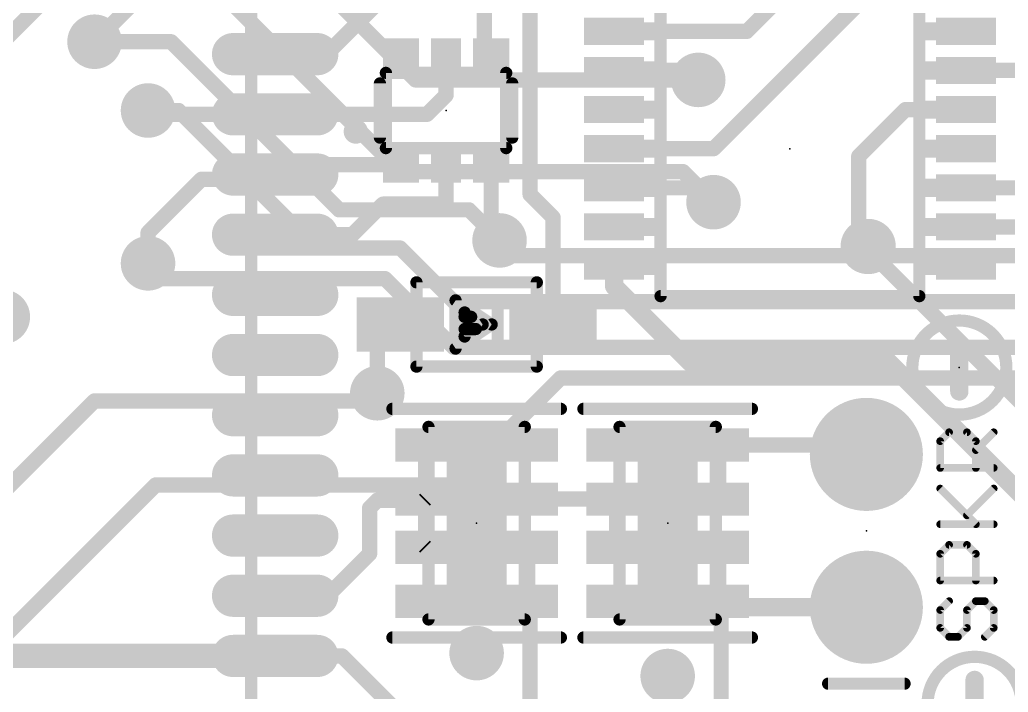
# Model space of a CAD drawing. Extents: x -21.4 to 69.1, y -5.3 to 64.3.
# Drawn here: x 28.35 to 44.78, y 24.24 to 35.42 of the extents above; entities that cross this region are included whole.
import ezdxf

# ---------------------------------------------------------------- set-up
doc = ezdxf.new("R2010")
doc.units = 0
for name, color, linetype in [('1', 12, 'CONTINUOUS'), ('16', 132, 'CONTINUOUS'), ('17', 110, 'CONTINUOUS'), ('18', 110, 'CONTINUOUS'), ('21', 40, 'CONTINUOUS'), ('23', 53, 'CONTINUOUS'), ('29', 253, 'CONTINUOUS'), ('30', 253, 'CONTINUOUS'), ('51', 253, 'CONTINUOUS')]:
    doc.layers.add(name, color=color, linetype=linetype)

# ---------------------------------------------------------------- blocks, each defined once
blk = doc.blocks.new('RECT')
blk.add_solid([(-0.5, -0.5), (0.5, -0.5), (-0.5, 0.5), (0.5, 0.5)])
blk = doc.blocks.new('ROUNDP')
at = {"const_width": 0.5}
blk.add_lwpolyline([(0, -0.25, 1), (0, 0.25, 1), (0, -0.25)], format="xyb", dxfattribs=at)
blk = doc.blocks.new('RECT320000X96000R100')
at = {"const_width": 0.3}
blk.add_lwpolyline([(0.85, 0), (0.85, 0, 0.4142), (0.7, 0.15), (-0.7, 0.15, 0.4142), (-0.85, 0), (-0.85, 0, 0.4142), (-0.7, -0.15), (0.7, -0.15, 0.4142)], format="xyb", close=True, dxfattribs=at)
blk.add_solid([(-0.7254, -0.0254), (0.7254, -0.0254), (-0.7254, 0.0254), (0.7254, 0.0254)])
blk = doc.blocks.new('RECT336256X112256R100')
at = {"const_width": 0.3508}
blk.add_lwpolyline([(0.8754, 0), (0.8754, 0, 0.4142), (0.7, 0.1754), (-0.7, 0.1754, 0.4142), (-0.8754, 0), (-0.8754, 0, 0.4142), (-0.7, -0.1754), (0.7, -0.1754, 0.4142)], format="xyb", close=True, dxfattribs=at)
blk.add_solid([(-0.7254, -0.0254), (0.7254, -0.0254), (-0.7254, 0.0254), (0.7254, 0.0254)])
blk = doc.blocks.new('ROUNDV')
at = {"const_width": 0.5}
blk.add_lwpolyline([(0, -0.25, 1), (0, 0.25, 1), (0, -0.25)], format="xyb", dxfattribs=at)

msp = doc.modelspace()

# ---------------------------------------------------------------- linework, layer by layer
at = {"layer": '1'}
for points, const_width in [([(39.878, 33.274), (45.72, 39.116)], 0.254), ([(40.431, 35.224), (43.18, 37.973)], 0.254), ([(36.83, 32.512), (36.83, 35.941)], 0.254), ([(29.591, 35.052), (30.384, 35.845)], 0.254), ([(33.448, 34.845), (34.29, 35.687)], 0.254), ([(36.068, 35.687), (36.068, 34.924)], 0.254), ([(38.223, 35.224), (40.431, 35.224)], 0.254), ([(36.068, 34.924), (36.183, 34.809)], 0.254), ([(32.593, 34.845), (33.448, 34.845)], 0.254), ([(35.433, 34.163), (35.433, 34.809)], 0.254), ([(38.223, 34.574), (39.467, 34.574)], 0.254), ([(39.467, 34.574), (39.624, 34.417)], 0.254), ([(44.073, 34.574), (47.147, 34.574)], 0.254), ([(35.115, 33.845), (35.433, 34.163)], 0.254), ([(30.48, 33.909), (30.544, 33.845)], 0.254), ([(43.068, 33.924), (42.291, 33.147)], 0.254), ([(44.073, 33.924), (43.068, 33.924)], 0.254), ([(30.544, 33.845), (32.593, 33.845)], 0.254), ([(32.593, 33.845), (35.115, 33.845)], 0.254), ([(38.223, 33.274), (39.878, 33.274)], 0.254), ([(42.291, 33.147), (42.291, 31.75)], 0.254), ([(32.593, 32.845), (32.757, 33.009)], 0.254), ([(32.757, 33.009), (34.683, 33.009)], 0.254), ([(35.433, 33.009), (35.433, 32.353)], 0.254), ([(36.183, 33.009), (36.183, 31.889)], 0.254), ([(30.48, 31.877), (31.369, 32.766)], 0.254), ([(31.369, 32.766), (32.514, 32.766)], 0.254), ([(32.514, 32.766), (32.593, 32.845)], 0.254), ([(38.223, 32.624), (39.639, 32.624)], 0.254), ([(39.639, 32.624), (39.878, 32.385)], 0.254), ([(44.073, 32.624), (48.88, 32.624)], 0.254), ([(37.211, 32.131), (36.83, 32.512)], 0.254), ([(34.385, 32.353), (33.877, 31.845)], 0.254), ([(35.433, 32.353), (34.385, 32.353)], 0.254), ([(37.211, 30.353), (37.211, 32.131)], 0.254), ([(44.073, 31.974), (45.623, 31.974)], 0.254), ([(30.48, 31.369), (30.48, 31.877)], 0.254), ([(33.877, 31.845), (32.593, 31.845)], 0.254), ([(36.183, 31.889), (36.322, 31.75)], 0.254), ([(42.291, 31.75), (47.371, 26.67)], 0.254), ([(38.227, 31.32), (38.223, 31.324)], 0.3048), ([(38.227, 30.988), (38.227, 31.32)], 0.3048), ([(39.497, 29.718), (38.227, 30.988)], 0.3048), ([(34.29, 29.972), (34.671, 30.353)], 0.254), ([(34.29, 29.21), (34.29, 29.972)], 0.254), ([(42.799, 29.718), (39.497, 29.718)], 0.3048), ([(45.72, 26.797), (42.799, 29.718)], 0.3048), ([(35.091, 27.451), (35.091, 28.351)], 0.254), ([(39.966, 27.451), (39.966, 28.351)], 0.254), ([(39.966, 28.351), (42.194, 28.351)], 0.254), ([(42.194, 28.351), (42.261, 28.351)], 0.3048), ([(42.261, 28.351), (42.418, 28.194)], 0.3048), ([(34.163, 27.305), (34.29, 27.432)], 0.254), ([(34.29, 27.432), (35.072, 27.432)], 0.254), ([(35.072, 27.432), (35.091, 27.451)], 0.254), ([(35.091, 26.651), (35.091, 27.451)], 0.254), ([(35.091, 27.451), (36.791, 27.451)], 0.254), ([(36.791, 27.451), (38.266, 27.451)], 0.254), ([(38.266, 27.451), (38.266, 26.651)], 0.254), ([(38.266, 27.451), (39.966, 27.451)], 0.254), ([(34.163, 26.543), (34.163, 27.305)], 0.254), ([(35.072, 26.67), (35.091, 26.651)], 0.254), ([(36.791, 26.651), (36.791, 25.751)], 0.254), ([(39.966, 26.651), (39.966, 25.751)], 0.254), ([(33.465, 25.845), (34.163, 26.543)], 0.254), ([(32.593, 25.845), (33.465, 25.845)], 0.254), ([(36.83, 25.712), (36.791, 25.751)], 0.254), ([(36.83, 24.003), (36.83, 25.712)], 0.254), ([(40.063, 25.654), (39.966, 25.751)], 0.3048), ([(40.005, 25.712), (39.966, 25.751)], 0.254), ([(40.005, 23.876), (40.005, 25.712)], 0.254), ([(42.418, 25.654), (40.063, 25.654)], 0.3048), ([(32.593, 24.845), (26.336, 24.845)], 0.4064), ([(32.593, 24.845), (33.702, 24.845)], 0.254), ([(33.702, 24.845), (34.544, 24.003)], 0.254)]:
    msp.add_lwpolyline(points, dxfattribs=dict(at, const_width=const_width))
for points, const_width in [([(38.223, 35.2875, 1), (38.223, 35.1605)], 0.127), ([(40.3861, 35.2689, 1), (40.4759, 35.1791)], 0.127), ([(40.431, 35.1605, 1), (40.431, 35.2875)], 0.127), ([(29.5461, 35.0969, 1), (29.6359, 35.0071)], 0.127), ([(36.1129, 34.9689, 1), (36.0231, 34.8791)], 0.127), ([(32.593, 34.9085, 1), (32.593, 34.7815)], 0.127), ([(33.4031, 34.8899, 1), (33.4929, 34.8001)], 0.127), ([(33.448, 34.7815, 1), (33.448, 34.9085)], 0.127), ([(35.4965, 34.809, 1), (35.3695, 34.809)], 0.127), ([(36.0045, 34.924, 1), (36.1315, 34.924)], 0.127), ([(36.1381, 34.7641, 1), (36.2279, 34.8539)], 0.127), ([(38.223, 34.6375, 1), (38.223, 34.5105)], 0.127), ([(39.5119, 34.6189, 1), (39.4221, 34.5291)], 0.127), ([(39.467, 34.5105, 1), (39.467, 34.6375)], 0.127), ([(44.073, 34.6375, 1), (44.073, 34.5105)], 0.127), ([(39.5791, 34.3721, 1), (39.6689, 34.4619)], 0.127), ([(35.3695, 34.163, 1), (35.4965, 34.163)], 0.127), ([(35.4779, 34.1181, 1), (35.3881, 34.2079)], 0.127), ([(30.5249, 33.9539, 1), (30.4351, 33.8641)], 0.127), ([(43.068, 33.9875, 1), (43.068, 33.8605)], 0.127), ([(43.1129, 33.8791, 1), (43.0231, 33.9689)], 0.127), ([(44.073, 33.8605, 1), (44.073, 33.9875)], 0.127), ([(30.544, 33.9085, 1), (30.544, 33.7815)], 0.127), ([(30.4991, 33.8001, 1), (30.5889, 33.8899)], 0.127), ([(32.593, 33.9085, 1), (32.593, 33.7815)], 0.127), ([(32.593, 33.7815, 1), (32.593, 33.9085)], 0.127), ([(35.0701, 33.8899, 1), (35.1599, 33.8001)], 0.127), ([(35.115, 33.7815, 1), (35.115, 33.9085)], 0.127), ([(38.223, 33.3375, 1), (38.223, 33.2105)], 0.127), ([(39.8331, 33.3189, 1), (39.9229, 33.2291)], 0.127), ([(39.878, 33.2105, 1), (39.878, 33.3375)], 0.127), ([(42.3545, 33.147, 1), (42.2275, 33.147)], 0.127), ([(42.2461, 33.1919, 1), (42.3359, 33.1021)], 0.127), ([(32.757, 33.0725, 1), (32.757, 32.9455)], 0.127), ([(32.8019, 32.9641, 1), (32.7121, 33.0539)], 0.127), ([(34.683, 32.9455, 1), (34.683, 33.0725)], 0.127), ([(35.4965, 33.009, 1), (35.3695, 33.009)], 0.127), ([(36.2465, 33.009, 1), (36.1195, 33.009)], 0.127), ([(31.369, 32.8295, 1), (31.369, 32.7025)], 0.127), ([(31.4139, 32.7211, 1), (31.3241, 32.8109)], 0.127), ([(32.4691, 32.8109, 1), (32.5589, 32.7211)], 0.127), ([(32.514, 32.7025, 1), (32.514, 32.8295)], 0.127), ([(32.5481, 32.8899, 1), (32.6379, 32.8001)], 0.127), ([(32.6379, 32.8001, 1), (32.5481, 32.8899)], 0.127), ([(38.223, 32.6875, 1), (38.223, 32.5605)], 0.127), ([(39.6839, 32.6689, 1), (39.5941, 32.5791)], 0.127), ([(39.639, 32.5605, 1), (39.639, 32.6875)], 0.127), ([(44.073, 32.6875, 1), (44.073, 32.5605)], 0.127), ([(36.8749, 32.5569, 1), (36.7851, 32.4671)], 0.127), ([(36.7665, 32.512, 1), (36.8935, 32.512)], 0.127), ([(34.385, 32.4165, 1), (34.385, 32.2895)], 0.127), ([(34.4299, 32.3081, 1), (34.3401, 32.3979)], 0.127), ([(35.3695, 32.353, 1), (35.4965, 32.353)], 0.127), ([(35.433, 32.2895, 1), (35.433, 32.4165)], 0.127), ([(39.8331, 32.3401, 1), (39.9229, 32.4299)], 0.127), ([(37.2745, 32.131, 1), (37.1475, 32.131)], 0.127), ([(37.1661, 32.0861, 1), (37.2559, 32.1759)], 0.127), ([(44.073, 32.0375, 1), (44.073, 31.9105)], 0.127), ([(30.5435, 31.877, 1), (30.4165, 31.877)], 0.127), ([(30.4351, 31.9219, 1), (30.5249, 31.8321)], 0.127), ([(32.593, 31.9085, 1), (32.593, 31.7815)], 0.127), ([(33.8321, 31.8899, 1), (33.9219, 31.8001)], 0.127), ([(33.877, 31.7815, 1), (33.877, 31.9085)], 0.127), ([(36.2279, 31.9339, 1), (36.1381, 31.8441)], 0.127), ([(36.1195, 31.889, 1), (36.2465, 31.889)], 0.127), ([(42.3359, 31.7949, 1), (42.2461, 31.7051)], 0.127), ([(36.2771, 31.7051, 1), (36.3669, 31.7949)], 0.127), ([(42.2275, 31.75, 1), (42.3545, 31.75)], 0.127), ([(30.4165, 31.369, 1), (30.5435, 31.369)], 0.127), ([(38.2769, 31.3779, 1), (38.1691, 31.2701)], 0.1524), ([(38.3032, 31.32, 1), (38.1508, 31.32)], 0.1524), ([(38.1731, 31.2661, 1), (38.2809, 31.3739)], 0.1524), ([(38.2809, 31.0419, 1), (38.1731, 30.9341)], 0.1524), ([(38.1508, 30.988, 1), (38.3032, 30.988)], 0.1524), ([(34.7159, 30.3081, 1), (34.6261, 30.3979)], 0.127), ([(37.1475, 30.353, 1), (37.2745, 30.353)], 0.127), ([(34.3535, 29.972, 1), (34.2265, 29.972)], 0.127), ([(34.2451, 30.0169, 1), (34.3349, 29.9271)], 0.127), ([(39.497, 29.7942, 1), (39.497, 29.6418)], 0.1524), ([(39.4431, 29.6641, 1), (39.5509, 29.7719)], 0.1524), ([(42.8529, 29.7719, 1), (42.7451, 29.6641)], 0.1524), ([(42.799, 29.6418, 1), (42.799, 29.7942)], 0.1524), ([(34.2265, 29.21, 1), (34.3535, 29.21)], 0.127), ([(35.1545, 28.351, 1), (35.0275, 28.351)], 0.127), ([(40.0295, 28.351, 1), (39.9025, 28.351)], 0.127), ([(39.966, 28.4145, 1), (39.966, 28.2875)], 0.127), ([(42.194, 28.4272, 1), (42.194, 28.2748)], 0.1524), ([(42.3149, 28.4049, 1), (42.2071, 28.2971)], 0.1524), ([(42.194, 28.2875, 1), (42.194, 28.4145)], 0.127), ([(42.261, 28.2748, 1), (42.261, 28.4272)], 0.1524), ([(42.3641, 28.1401, 1), (42.4719, 28.2479)], 0.1524), ([(34.29, 27.4955, 1), (34.29, 27.3685)], 0.127), ([(34.3349, 27.3871, 1), (34.2451, 27.4769)], 0.127), ([(35.0271, 27.4769, 1), (35.1169, 27.3871)], 0.127), ([(35.1545, 27.451, 1), (35.0275, 27.451)], 0.127), ([(35.091, 27.5145, 1), (35.091, 27.3875)], 0.127), ([(35.0275, 27.451, 1), (35.1545, 27.451)], 0.127), ([(35.1359, 27.4061, 1), (35.0461, 27.4959)], 0.127), ([(35.072, 27.3685, 1), (35.072, 27.4955)], 0.127), ([(36.791, 27.5145, 1), (36.791, 27.3875)], 0.127), ([(36.791, 27.3875, 1), (36.791, 27.5145)], 0.127), ([(38.3295, 27.451, 1), (38.2025, 27.451)], 0.127), ([(38.266, 27.5145, 1), (38.266, 27.3875)], 0.127), ([(38.266, 27.3875, 1), (38.266, 27.5145)], 0.127), ([(39.9025, 27.451, 1), (40.0295, 27.451)], 0.127), ([(39.966, 27.3875, 1), (39.966, 27.5145)], 0.127), ([(34.2265, 27.305, 1), (34.0995, 27.305)], 0.127), ([(34.1181, 27.3499, 1), (34.2079, 27.2601)], 0.127), ([(35.1169, 26.7149, 1), (35.0271, 26.6251)], 0.127), ([(36.8545, 26.651, 1), (36.7275, 26.651)], 0.127), ([(40.0295, 26.651, 1), (39.9025, 26.651)], 0.127), ([(34.2079, 26.4981, 1), (34.1181, 26.5879)], 0.127), ([(35.0275, 26.651, 1), (35.1545, 26.651)], 0.127), ([(35.0461, 26.6061, 1), (35.1359, 26.6959)], 0.127), ([(38.2025, 26.651, 1), (38.3295, 26.651)], 0.127), ([(34.0995, 26.543, 1), (34.2265, 26.543)], 0.127), ([(32.593, 25.9085, 1), (32.593, 25.7815)], 0.127), ([(33.465, 25.7815, 1), (33.465, 25.9085)], 0.127), ([(33.4201, 25.8899, 1), (33.5099, 25.8001)], 0.127), ([(36.8359, 25.7959, 1), (36.7461, 25.7061)], 0.127), ([(36.7275, 25.751, 1), (36.8545, 25.751)], 0.127), ([(36.8935, 25.712, 1), (36.7665, 25.712)], 0.127), ([(36.7851, 25.6671, 1), (36.8749, 25.7569)], 0.127), ([(40.0199, 25.8049, 1), (39.9121, 25.6971)], 0.1524), ([(40.0109, 25.7959, 1), (39.9211, 25.7061)], 0.127), ([(39.9025, 25.751, 1), (40.0295, 25.751)], 0.127), ([(40.0685, 25.712, 1), (39.9415, 25.712)], 0.127), ([(39.9601, 25.6671, 1), (40.0499, 25.7569)], 0.127), ([(40.063, 25.7302, 1), (40.063, 25.5778)], 0.1524), ([(42.418, 25.5778, 1), (42.418, 25.7302)], 0.1524), ([(40.0091, 25.6001, 1), (40.1169, 25.7079)], 0.1524), ([(32.593, 24.9085, 1), (32.593, 24.7815)], 0.127), ([(32.593, 24.7434, 1), (32.593, 24.9466)], 0.2032), ([(33.7469, 24.8899, 1), (33.6571, 24.8001)], 0.127), ([(33.702, 24.7815, 1), (33.702, 24.9085)], 0.127)]:
    msp.add_lwpolyline(points, format="xyb", dxfattribs=dict(at, const_width=const_width))
at = {"layer": '16', "const_width": 0.254}
for points in [[(34.925, 34.417), (32.893, 36.449)], [(28.956, 35.941), (27.305, 34.29)], [(34.671, 32.893), (31.623, 35.941)], [(30.861, 35.052), (29.591, 35.052)], [(33.655, 32.258), (30.861, 35.052)], [(39.624, 34.417), (34.925, 34.417)], [(30.988, 33.909), (30.48, 33.909)], [(33.274, 31.623), (30.988, 33.909)], [(39.37, 32.893), (34.671, 32.893)], [(39.878, 32.385), (39.37, 32.893)], [(35.814, 32.258), (33.655, 32.258)], [(36.322, 31.75), (35.814, 32.258)], [(36.576, 31.496), (36.322, 31.75)], [(34.671, 31.623), (33.274, 31.623)], [(35.56, 30.734), (34.671, 31.623)], [(46.101, 31.496), (36.576, 31.496)], [(30.734, 31.115), (30.48, 31.369)], [(34.417, 31.115), (30.734, 31.115)], [(35.56, 29.972), (34.417, 31.115)], [(48.133, 30.734), (35.56, 30.734)], [(55.626, 29.972), (35.56, 29.972)], [(35.56, 27.686), (37.338, 29.464)], [(37.338, 29.464), (46.736, 29.464)], [(34.163, 29.083), (34.29, 29.21)], [(22.479, 21.971), (29.591, 29.083)], [(29.591, 29.083), (34.163, 29.083)], [(25.146, 22.225), (30.607, 27.686)], [(30.607, 27.686), (35.56, 27.686)]]:
    msp.add_lwpolyline(points, dxfattribs=at)
at = {"layer": '16', "const_width": 0.127}
for points in [[(29.591, 35.1155, 1), (29.591, 34.9885)], [(30.9059, 35.0969, 1), (30.8161, 35.0071)], [(30.861, 34.9885, 1), (30.861, 35.1155)], [(34.925, 34.4805, 1), (34.925, 34.3535)], [(34.8801, 34.3721, 1), (34.9699, 34.4619)], [(39.624, 34.3535, 1), (39.624, 34.4805)], [(30.48, 33.9725, 1), (30.48, 33.8455)], [(31.0329, 33.9539, 1), (30.9431, 33.8641)], [(30.988, 33.8455, 1), (30.988, 33.9725)], [(34.671, 32.9565, 1), (34.671, 32.8295)], [(39.4149, 32.9379, 1), (39.3251, 32.8481)], [(39.37, 32.8295, 1), (39.37, 32.9565)], [(34.6261, 32.8481, 1), (34.7159, 32.9379)], [(33.655, 32.3215, 1), (33.655, 32.1945)], [(33.6101, 32.2131, 1), (33.6999, 32.3029)], [(35.8589, 32.3029, 1), (35.7691, 32.2131)], [(35.814, 32.1945, 1), (35.814, 32.3215)], [(39.8331, 32.3401, 1), (39.9229, 32.4299)], [(36.3669, 31.7949, 1), (36.2771, 31.7051)], [(33.274, 31.6865, 1), (33.274, 31.5595)], [(33.2291, 31.5781, 1), (33.3189, 31.6679)], [(34.7159, 31.6679, 1), (34.6261, 31.5781)], [(34.671, 31.5595, 1), (34.671, 31.6865)], [(36.2771, 31.7051, 1), (36.3669, 31.7949)], [(36.576, 31.5595, 1), (36.576, 31.4325)], [(36.5311, 31.4511, 1), (36.6209, 31.5409)], [(30.5249, 31.4139, 1), (30.4351, 31.3241)], [(30.734, 31.1785, 1), (30.734, 31.0515)], [(30.6891, 31.0701, 1), (30.7789, 31.1599)], [(34.4619, 31.1599, 1), (34.3721, 31.0701)], [(34.417, 31.0515, 1), (34.417, 31.1785)], [(35.56, 30.7975, 1), (35.56, 30.6705)], [(35.5151, 30.6891, 1), (35.6049, 30.7789)], [(35.56, 30.0355, 1), (35.56, 29.9085)], [(35.5151, 29.9271, 1), (35.6049, 30.0169)], [(37.338, 29.5275, 1), (37.338, 29.4005)], [(37.3829, 29.4191, 1), (37.2931, 29.5089)], [(34.3349, 29.1651, 1), (34.2451, 29.2549)], [(29.591, 29.1465, 1), (29.591, 29.0195)], [(29.6359, 29.0381, 1), (29.5461, 29.1279)], [(34.1181, 29.1279, 1), (34.2079, 29.0381)], [(34.163, 29.0195, 1), (34.163, 29.1465)], [(30.607, 27.7495, 1), (30.607, 27.6225)], [(30.6519, 27.6411, 1), (30.5621, 27.7309)], [(35.5151, 27.7309, 1), (35.6049, 27.6411)], [(35.56, 27.6225, 1), (35.56, 27.7495)]]:
    msp.add_lwpolyline(points, format="xyb", dxfattribs=at)
at = {"layer": '21'}
for points, const_width in [([(38.998, 30.824), (38.998, 35.724)], 0.2032), ([(43.298, 35.724), (43.298, 30.824)], 0.2032), ([(34.333, 34.359), (34.333, 33.459)], 0.2032), ([(36.533, 34.359), (36.533, 33.459)], 0.2032), ([(34.941, 31.053), (36.941, 31.053)], 0.2032), ([(43.298, 30.824), (38.998, 30.824)], 0.2032), ([(35.591, 29.953), (35.591, 30.753)], 0.2032), ([(35.591, 30.753), (36.191, 30.353)], 0.2032), ([(35.741, 30.153), (35.741, 30.553)], 0.2032), ([(35.741, 30.553), (36.041, 30.353)], 0.2032), ([(35.741, 30.48), (35.8505, 30.48)], 0.2032), ([(36.191, 30.353), (35.591, 29.953)], 0.2032), ([(36.041, 30.353), (35.741, 30.153)], 0.2032), ([(35.741, 30.2768), (35.9267, 30.2768)], 0.2032), ([(43.963, 29.2402), (43.963, 30.0339)], 0.3048), ([(36.941, 29.653), (34.941, 29.653)], 0.2032), ([(34.541, 28.951), (37.341, 28.951)], 0.2032), ([(37.716, 28.951), (40.516, 28.951)], 0.2032), ([(43.6447, 28.4139), (43.793, 28.5622)], 0.127), ([(43.793, 28.5622), (44.0896, 28.5622)], 0.127), ([(44.0896, 28.5622), (44.2379, 28.4139)], 0.127), ([(44.2379, 28.2656), (44.5345, 28.5622)], 0.127), ([(43.6447, 27.969), (43.6447, 28.4139)], 0.127), ([(44.2379, 28.4139), (44.2379, 27.969)], 0.127), ([(44.5345, 27.969), (43.6447, 27.969)], 0.127), ([(44.2379, 27.0335), (43.6447, 27.6267)], 0.127), ([(44.0896, 27.1818), (44.5345, 27.6267)], 0.127), ([(43.6447, 27.0335), (44.5345, 27.0335)], 0.127), ([(43.6447, 26.5429), (43.793, 26.6912)], 0.127), ([(43.793, 26.6912), (44.0896, 26.6912)], 0.127), ([(44.0896, 26.6912), (44.2379, 26.5429)], 0.127), ([(43.6447, 26.098), (43.6447, 26.5429)], 0.127), ([(44.2379, 26.5429), (44.2379, 26.098)], 0.127), ([(44.5345, 26.098), (43.6447, 26.098)], 0.127), ([(43.793, 25.7556), (43.6447, 25.6073)], 0.127), ([(44.0896, 25.6073), (44.2379, 25.7556)], 0.127), ([(44.2379, 25.7556), (44.3862, 25.7556)], 0.127), ([(44.3862, 25.7556), (44.5345, 25.6073)], 0.127), ([(43.6447, 25.6073), (43.6447, 25.3108)], 0.127), ([(44.0896, 25.3108), (44.0896, 25.6073)], 0.127), ([(44.5345, 25.6073), (44.5345, 25.3108)], 0.127), ([(43.6447, 25.3108), (43.793, 25.1625)], 0.127), ([(43.9413, 25.1625), (44.0896, 25.3108)], 0.127), ([(44.5345, 25.3108), (44.3862, 25.1625)], 0.127), ([(37.341, 25.151), (34.541, 25.151)], 0.2032), ([(40.516, 25.151), (37.716, 25.151)], 0.2032), ([(43.793, 25.1625), (43.9413, 25.1625)], 0.127), ([(44.217, 23.6522), (44.217, 24.4459)], 0.3048)]:
    msp.add_lwpolyline(points, dxfattribs=dict(at, const_width=const_width))
for points, const_width in [([(34.3838, 34.359, 1), (34.2822, 34.359)], 0.1016), ([(36.5838, 34.359, 1), (36.4822, 34.359)], 0.1016), ([(33.933, 33.459, 1), (33.933, 33.659, 1), (33.933, 33.459)], 0.2032), ([(34.2822, 33.459, 1), (34.3838, 33.459)], 0.1016), ([(36.4822, 33.459, 1), (36.5838, 33.459)], 0.1016), ([(42.448, 31.4192, 1), (42.448, 31.8788, 1), (42.448, 31.4192)], 0.4596), ([(34.941, 31.1038, 1), (34.941, 31.0022)], 0.1016), ([(36.941, 31.0022, 1), (36.941, 31.1038)], 0.1016), ([(38.998, 30.8748, 1), (38.998, 30.7732)], 0.1016), ([(43.298, 30.7732, 1), (43.298, 30.8748)], 0.1016), ([(35.6418, 30.753, 1), (35.5402, 30.753)], 0.1016), ([(35.6192, 30.7953, 1), (35.5628, 30.7107)], 0.1016), ([(38.9472, 30.824, 1), (39.0488, 30.824)], 0.1016), ([(43.2472, 30.824, 1), (43.3488, 30.824)], 0.1016), ([(35.7918, 30.553, 1), (35.6902, 30.553)], 0.1016), ([(35.7692, 30.5953, 1), (35.7128, 30.5107)], 0.1016), ([(35.741, 30.5308, 1), (35.741, 30.4292)], 0.1016), ([(35.8505, 30.4292, 1), (35.8505, 30.5308)], 0.1016), ([(36.0692, 30.3107, 1), (36.0128, 30.3953)], 0.1016), ([(36.0128, 30.3107, 1), (36.0692, 30.3953)], 0.1016), ([(36.2192, 30.3107, 1), (36.1628, 30.3953)], 0.1016), ([(36.1628, 30.3107, 1), (36.2192, 30.3953)], 0.1016), ([(43.963, 28.8553, 1), (43.963, 30.4187, 1), (43.963, 28.8553)], 0.2032), ([(35.741, 30.3276, 1), (35.741, 30.226)], 0.1016), ([(35.7128, 30.1953, 1), (35.7692, 30.1107)], 0.1016), ([(35.9267, 30.226, 1), (35.9267, 30.3276)], 0.1016), ([(35.6902, 30.153, 1), (35.7918, 30.153)], 0.1016), ([(44.0392, 30.0339, 1), (43.8868, 30.0339)], 0.1524), ([(35.5628, 29.9953, 1), (35.6192, 29.9107)], 0.1016), ([(35.5402, 29.953, 1), (35.6418, 29.953)], 0.1016), ([(34.941, 29.7038, 1), (34.941, 29.6022)], 0.1016), ([(36.941, 29.6022, 1), (36.941, 29.7038)], 0.1016), ([(43.8868, 29.2402, 1), (44.0392, 29.2402)], 0.1524), ([(34.541, 29.0018, 1), (34.541, 28.9002)], 0.1016), ([(37.341, 28.9002, 1), (37.341, 29.0018)], 0.1016), ([(37.716, 29.0018, 1), (37.716, 28.9002)], 0.1016), ([(40.516, 28.9002, 1), (40.516, 29.0018)], 0.1016), ([(43.793, 28.5939, 1), (43.793, 28.5304)], 0.0635), ([(43.8155, 28.5397, 1), (43.7706, 28.5846)], 0.0635), ([(44.1121, 28.5846, 1), (44.0672, 28.5397)], 0.0635), ([(44.0896, 28.5304, 1), (44.0896, 28.5939)], 0.0635), ([(44.557, 28.5397, 1), (44.512, 28.5846)], 0.0635), ([(43.6765, 28.4139, 1), (43.613, 28.4139)], 0.0635), ([(43.6223, 28.4363, 1), (43.6672, 28.3914)], 0.0635), ([(44.2697, 28.4139, 1), (44.2062, 28.4139)], 0.0635), ([(44.2155, 28.3914, 1), (44.2604, 28.4363)], 0.0635), ([(44.2155, 28.2881, 1), (44.2604, 28.2431)], 0.0635), ([(43.6447, 28.0008, 1), (43.6447, 27.9373)], 0.0635), ([(43.613, 27.969, 1), (43.6765, 27.969)], 0.0635), ([(44.2062, 27.969, 1), (44.2697, 27.969)], 0.0635), ([(44.5345, 27.9373, 1), (44.5345, 28.0008)], 0.0635), ([(43.6672, 27.6491, 1), (43.6223, 27.6042)], 0.0635), ([(44.557, 27.6042, 1), (44.512, 27.6491)], 0.0635), ([(44.0672, 27.2042, 1), (44.1121, 27.1593)], 0.0635), ([(43.6447, 27.0652, 1), (43.6447, 27.0017)], 0.0635), ([(44.2155, 27.011, 1), (44.2604, 27.0559)], 0.0635), ([(44.5345, 27.0017, 1), (44.5345, 27.0652)], 0.0635), ([(43.793, 26.7229, 1), (43.793, 26.6594)], 0.0635), ([(43.8155, 26.6687, 1), (43.7706, 26.7136)], 0.0635), ([(44.1121, 26.7136, 1), (44.0672, 26.6687)], 0.0635), ([(44.0896, 26.6594, 1), (44.0896, 26.7229)], 0.0635), ([(43.6765, 26.5429, 1), (43.613, 26.5429)], 0.0635), ([(43.6223, 26.5653, 1), (43.6672, 26.5204)], 0.0635), ([(44.2697, 26.5429, 1), (44.2062, 26.5429)], 0.0635), ([(44.2155, 26.5204, 1), (44.2604, 26.5653)], 0.0635), ([(43.6447, 26.1297, 1), (43.6447, 26.0662)], 0.0635), ([(43.613, 26.098, 1), (43.6765, 26.098)], 0.0635), ([(44.2062, 26.098, 1), (44.2697, 26.098)], 0.0635), ([(44.5345, 26.0662, 1), (44.5345, 26.1297)], 0.0635), ([(43.8155, 25.7332, 1), (43.7706, 25.7781)], 0.0635), ([(44.2379, 25.7874, 1), (44.2379, 25.7239)], 0.0635), ([(44.2604, 25.7332, 1), (44.2155, 25.7781)], 0.0635), ([(44.4087, 25.7781, 1), (44.3638, 25.7332)], 0.0635), ([(44.3862, 25.7239, 1), (44.3862, 25.7874)], 0.0635), ([(43.6765, 25.6073, 1), (43.613, 25.6073)], 0.0635), ([(43.6223, 25.6298, 1), (43.6672, 25.5849)], 0.0635), ([(44.1214, 25.6073, 1), (44.0579, 25.6073)], 0.0635), ([(44.0672, 25.6298, 1), (44.1121, 25.5849)], 0.0635), ([(44.5663, 25.6073, 1), (44.5027, 25.6073)], 0.0635), ([(44.512, 25.5849, 1), (44.557, 25.6298)], 0.0635), ([(43.613, 25.3108, 1), (43.6765, 25.3108)], 0.0635), ([(43.6672, 25.3332, 1), (43.6223, 25.2883)], 0.0635), ([(44.0579, 25.3108, 1), (44.1214, 25.3108)], 0.0635), ([(44.1121, 25.2883, 1), (44.0672, 25.3332)], 0.0635), ([(44.5027, 25.3108, 1), (44.5663, 25.3108)], 0.0635), ([(44.557, 25.2883, 1), (44.512, 25.3332)], 0.0635), ([(34.541, 25.2018, 1), (34.541, 25.1002)], 0.1016), ([(37.341, 25.1002, 1), (37.341, 25.2018)], 0.1016), ([(37.716, 25.2018, 1), (37.716, 25.1002)], 0.1016), ([(40.516, 25.1002, 1), (40.516, 25.2018)], 0.1016), ([(43.793, 25.1942, 1), (43.793, 25.1307)], 0.0635), ([(43.7706, 25.14, 1), (43.8155, 25.1849)], 0.0635), ([(43.9189, 25.1849, 1), (43.9638, 25.14)], 0.0635), ([(43.9413, 25.1307, 1), (43.9413, 25.1942)], 0.0635), ([(44.3638, 25.1849, 1), (44.4087, 25.14)], 0.0635), ([(44.217, 23.2673, 1), (44.217, 24.8307, 1), (44.217, 23.2673)], 0.2032), ([(44.2932, 24.4459, 1), (44.1408, 24.4459)], 0.1524)]:
    msp.add_lwpolyline(points, format="xyb", dxfattribs=dict(at, const_width=const_width))
at = {"layer": '23'}
for p in [(35.433, 33.909), (41.148, 33.274), (35.941, 30.353), (43.963, 29.637), (35.941, 27.051), (39.116, 27.051), (42.418, 26.924)]:
    msp.add_point(p, dxfattribs=at)
at = {"layer": '51', "const_width": 0.2032}
for points in [[(32.193, 17.845), (32.193, 41.845)], [(34.433, 33.284), (34.433, 34.534)], [(34.433, 34.534), (36.433, 34.534)], [(36.433, 34.534), (36.433, 33.284)], [(36.433, 33.284), (34.433, 33.284)], [(34.941, 29.653), (34.941, 31.053)], [(36.941, 31.053), (36.941, 29.653)], [(35.141, 25.451), (35.141, 28.651)], [(35.141, 28.651), (36.741, 28.651)], [(36.741, 28.651), (36.741, 25.451)], [(38.316, 25.451), (38.316, 28.651)], [(38.316, 28.651), (39.916, 28.651)], [(39.916, 28.651), (39.916, 25.451)], [(36.741, 25.451), (35.141, 25.451)], [(39.916, 25.451), (38.316, 25.451)], [(41.783, 24.384), (43.053, 24.384)]]:
    msp.add_lwpolyline(points, dxfattribs=at)
at = {"layer": '51', "const_width": 0.1016}
for points in [[(34.4838, 34.534, 1), (34.3822, 34.534)], [(34.433, 34.5848, 1), (34.433, 34.4832)], [(36.4838, 34.534, 1), (36.3822, 34.534)], [(36.433, 34.4832, 1), (36.433, 34.5848)], [(34.433, 33.3348, 1), (34.433, 33.2332)], [(36.433, 33.2332, 1), (36.433, 33.3348)], [(34.3822, 33.284, 1), (34.4838, 33.284)], [(36.3822, 33.284, 1), (36.4838, 33.284)], [(34.9918, 31.053, 1), (34.8902, 31.053)], [(36.9918, 31.053, 1), (36.8902, 31.053)], [(34.8902, 29.653, 1), (34.9918, 29.653)], [(36.8902, 29.653, 1), (36.9918, 29.653)], [(35.1918, 28.651, 1), (35.0902, 28.651)], [(35.141, 28.7018, 1), (35.141, 28.6002)], [(36.7918, 28.651, 1), (36.6902, 28.651)], [(36.741, 28.6002, 1), (36.741, 28.7018)], [(38.3668, 28.651, 1), (38.2652, 28.651)], [(38.316, 28.7018, 1), (38.316, 28.6002)], [(39.9668, 28.651, 1), (39.8652, 28.651)], [(39.916, 28.6002, 1), (39.916, 28.7018)], [(35.141, 25.5018, 1), (35.141, 25.4002)], [(35.0902, 25.451, 1), (35.1918, 25.451)], [(36.6902, 25.451, 1), (36.7918, 25.451)], [(36.741, 25.4002, 1), (36.741, 25.5018)], [(38.316, 25.5018, 1), (38.316, 25.4002)], [(38.2652, 25.451, 1), (38.3668, 25.451)], [(39.8652, 25.451, 1), (39.9668, 25.451)], [(39.916, 25.4002, 1), (39.916, 25.5018)], [(41.783, 24.4348, 1), (41.783, 24.3332)], [(43.053, 24.3332, 1), (43.053, 24.4348)]]:
    msp.add_lwpolyline(points, format="xyb", dxfattribs=at)

# ---------------------------------------------------------------- block references
at = {"layer": '1'}
for p, xscale, yscale, rotation in [((38.223, 35.224), 0.35, 0.9, 270), ((44.073, 35.224), 0.35, 0.9, 90), ((38.223, 34.574), 0.35, 0.9, 270), ((44.073, 34.574), 0.35, 0.9, 90), ((38.223, 33.924), 0.35, 0.9, 270), ((44.073, 33.924), 0.35, 0.9, 90), ((38.223, 33.274), 0.35, 0.9, 270), ((44.073, 33.274), 0.35, 0.9, 90), ((38.223, 32.624), 0.35, 0.9, 270), ((44.073, 32.624), 0.35, 0.9, 90), ((38.223, 31.974), 0.35, 0.9, 270), ((44.073, 31.974), 0.35, 0.9, 90), ((38.223, 31.324), 0.35, 0.9, 270), ((44.073, 31.324), 0.35, 0.9, 90), ((34.671, 30.353), 1.35, 0.8, 180), ((37.211, 30.353), 1.35, 0.8, 180), ((35.091, 28.351), 0.45, 0.9, 90), ((36.791, 28.351), 0.45, 0.9, 90), ((38.266, 28.351), 0.45, 0.9, 90), ((39.966, 28.351), 0.45, 0.9, 90), ((35.091, 27.451), 0.45, 0.9, 90), ((36.791, 27.451), 0.45, 0.9, 90), ((38.266, 27.451), 0.45, 0.9, 90), ((39.966, 27.451), 0.45, 0.9, 90), ((35.091, 26.651), 0.45, 0.9, 90), ((36.791, 26.651), 0.45, 0.9, 90), ((38.266, 26.651), 0.45, 0.9, 90), ((39.966, 26.651), 0.45, 0.9, 90), ((35.091, 25.751), 0.45, 0.9, 90), ((36.791, 25.751), 0.45, 0.9, 90), ((38.266, 25.751), 0.45, 0.9, 90), ((39.966, 25.751), 0.45, 0.9, 90)]:
    msp.add_blockref('RECT', p, dxfattribs=dict(at, xscale=xscale, yscale=yscale, rotation=rotation))
at = {"layer": '1', "rotation": 180}
for p in [(32.593, 34.845), (32.593, 33.845), (32.593, 32.845), (32.593, 31.845), (32.593, 30.845), (32.593, 29.845), (32.593, 28.845), (32.593, 27.845), (32.593, 26.845), (32.593, 25.845), (32.593, 24.845)]:
    msp.add_blockref('RECT320000X96000R100', p, dxfattribs=at)
at = {"layer": '1', "yscale": 0.5}
for p, xscale in [((34.683, 34.809), 0.5), ((35.433, 34.809), 0.4), ((36.183, 34.809), 0.5), ((34.683, 33.009), 0.5), ((35.433, 33.009), 0.4), ((36.183, 33.009), 0.5)]:
    msp.add_blockref('RECT', p, dxfattribs=dict(at, xscale=xscale))
at = {"layer": '17', "xscale": 1.778, "yscale": 1.778, "rotation": 180}
for p in [(42.418, 28.194), (42.418, 28.194), (42.418, 25.654), (42.418, 25.654)]:
    msp.add_blockref('ROUNDP', p, dxfattribs=at)
at = {"layer": '18', "xscale": 0.9064, "yscale": 0.9064}
for p in [(29.591, 35.052), (29.591, 35.052), (39.624, 34.417), (39.624, 34.417), (30.48, 33.909), (30.48, 33.909), (39.878, 32.385), (39.878, 32.385), (36.322, 31.75), (36.322, 31.75), (30.48, 31.369), (30.48, 31.369), (28.067, 30.48), (28.067, 30.48), (34.29, 29.21), (34.29, 29.21), (35.941, 24.892), (35.941, 24.892), (39.116, 24.511), (39.116, 24.511)]:
    msp.add_blockref('ROUNDV', p, dxfattribs=at)
at = {"layer": '21', "xscale": 0.2, "rotation": 180}
msp.add_blockref('RECT', (36.291, 30.353), dxfattribs=at)
at = {"layer": '29', "xscale": 0.45}
for p, rotation in [((38.223, 35.224), 270), ((44.073, 35.224), 90), ((38.223, 34.574), 270), ((44.073, 34.574), 90), ((38.223, 33.924), 270), ((44.073, 33.924), 90), ((38.223, 33.274), 270), ((44.073, 33.274), 90), ((38.223, 32.624), 270), ((44.073, 32.624), 90), ((38.223, 31.974), 270), ((44.073, 31.974), 90), ((38.223, 31.324), 270), ((44.073, 31.324), 90)]:
    msp.add_blockref('RECT', p, dxfattribs=dict(at, rotation=rotation))
at = {"layer": '29', "rotation": 180}
for p in [(32.593, 34.845), (32.593, 33.845), (32.593, 32.845), (32.593, 31.845), (32.593, 30.845), (32.593, 29.845), (32.593, 28.845), (32.593, 27.845), (32.593, 26.845), (32.593, 25.845), (32.593, 24.845)]:
    msp.add_blockref('RECT336256X112256R100', p, dxfattribs=at)
at = {"layer": '29', "yscale": 0.6016}
for p, xscale in [((34.683, 34.809), 0.6016), ((35.433, 34.809), 0.5016), ((36.183, 34.809), 0.6016), ((34.683, 33.009), 0.6016), ((35.433, 33.009), 0.5016), ((36.183, 33.009), 0.6016)]:
    msp.add_blockref('RECT', p, dxfattribs=dict(at, xscale=xscale))
at = {"layer": '29'}
for name, p, xscale, yscale, rotation in [('RECT', (34.671, 30.353), 1.4516, 0.9016, 180), ('RECT', (37.211, 30.353), 1.4516, 0.9016, 180), ('ROUNDP', (42.418, 28.194), 1.8796, 1.8796, 180), ('RECT', (35.091, 28.351), 0.5516, 1.0016, 90), ('RECT', (36.791, 28.351), 0.5516, 1.0016, 90), ('RECT', (38.266, 28.351), 0.5516, 1.0016, 90), ('RECT', (39.966, 28.351), 0.5516, 1.0016, 90), ('RECT', (35.091, 27.451), 0.5516, 1.0016, 90), ('RECT', (36.791, 27.451), 0.5516, 1.0016, 90), ('RECT', (38.266, 27.451), 0.5516, 1.0016, 90), ('RECT', (39.966, 27.451), 0.5516, 1.0016, 90), ('RECT', (35.091, 26.651), 0.5516, 1.0016, 90), ('RECT', (36.791, 26.651), 0.5516, 1.0016, 90), ('RECT', (38.266, 26.651), 0.5516, 1.0016, 90), ('RECT', (39.966, 26.651), 0.5516, 1.0016, 90), ('ROUNDP', (42.418, 25.654), 1.8796, 1.8796, 180), ('RECT', (35.091, 25.751), 0.5516, 1.0016, 90), ('RECT', (36.791, 25.751), 0.5516, 1.0016, 90), ('RECT', (38.266, 25.751), 0.5516, 1.0016, 90), ('RECT', (39.966, 25.751), 0.5516, 1.0016, 90)]:
    msp.add_blockref(name, p, dxfattribs=dict(at, xscale=xscale, yscale=yscale, rotation=rotation))
at = {"layer": '30', "xscale": 1.8796, "yscale": 1.8796, "rotation": 180}
for p in [(42.418, 28.194), (42.418, 25.654)]:
    msp.add_blockref('ROUNDP', p, dxfattribs=at)
at = {"layer": '51'}
for p, xscale, yscale, rotation in [((38.3855, 35.224), 0.3, 1.075, 270), ((43.9105, 35.224), 0.3, 1.075, 90), ((38.3855, 34.574), 0.3, 1.075, 270), ((43.9105, 34.574), 0.3, 1.075, 90), ((38.3855, 33.924), 0.3, 1.075, 270), ((43.9105, 33.924), 0.3, 1.075, 90), ((38.3855, 33.274), 0.3, 1.075, 270), ((43.9105, 33.274), 0.3, 1.075, 90), ((38.3855, 32.624), 0.3, 1.075, 270), ((43.9105, 32.624), 0.3, 1.075, 90), ((38.3855, 31.974), 0.3, 1.075, 270), ((43.9105, 31.974), 0.3, 1.075, 90), ((38.3855, 31.324), 0.3, 1.075, 270), ((43.9105, 31.324), 0.3, 1.075, 90), ((42.418, 28.194), 0.508, 0.508, 90), ((42.418, 25.654), 0.508, 0.508, 90)]:
    msp.add_blockref('RECT', p, dxfattribs=dict(at, xscale=xscale, yscale=yscale, rotation=rotation))
at = {"layer": '51', "xscale": 0.25, "yscale": 0.35}
for p in [(34.783, 34.784), (35.433, 34.784), (36.083, 34.784), (34.783, 33.034), (35.433, 33.034), (36.083, 33.034)]:
    msp.add_blockref('RECT', p, dxfattribs=at)
at = {"layer": '51', "xscale": 3.1, "rotation": 90}
for p in [(35.941, 27.051), (39.116, 27.051)]:
    msp.add_blockref('RECT', p, dxfattribs=at)

doc.saveas('drawing.dxf')
